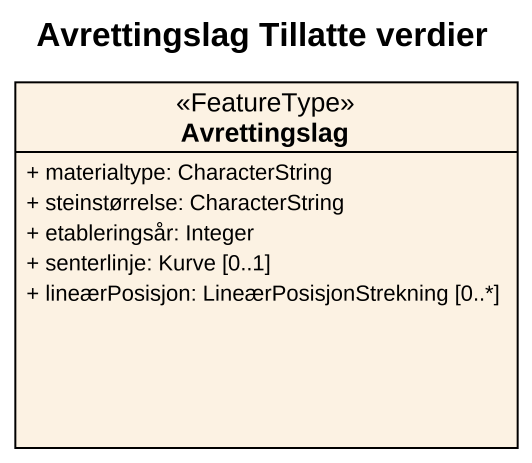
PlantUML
@startuml
title Avrettingslag Tillatte verdier
hide circle
hide empty members
skinparam classAttributeIconSize 0
class Avrettingslag <<FeatureType>> {
  + materialtype: CharacterString
  + steinstørrelse: CharacterString
  + etableringsår: Integer
  + senterlinje: Kurve [0..1]
  + lineærPosisjon: LineærPosisjonStrekning [0..*]
}
@enduml
